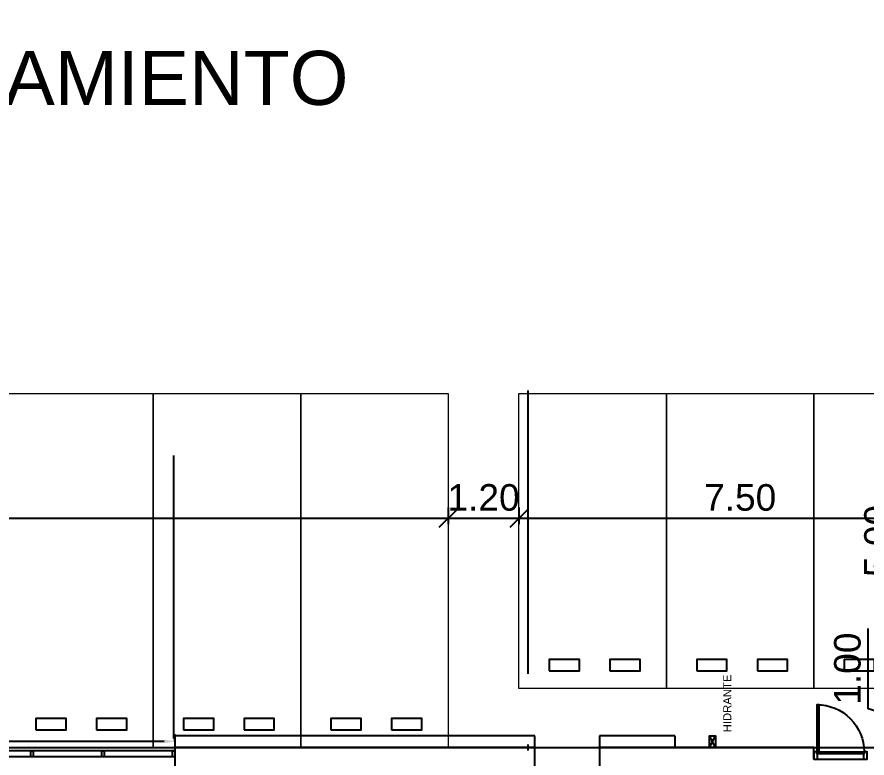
# Model space of a CAD drawing. Header units: metres. Extents: x 0 to 8715937, y -236336 to 216.
# Drawn here: x 161.99 to 176.4, y 106.95 to 119.51 of the extents above; entities that cross this region are included whole.
import ezdxf

# ---------------------------------------------------------------- set-up
doc = ezdxf.new("R2010")
doc.units = ezdxf.units.M
doc.header["$MEASUREMENT"] = 0
doc.header["$PDMODE"] = 3
doc.linetypes.add('ACAD_ISO10W100', pattern=[18, 12, -3, 0, -3])
for name, color, linetype in [('0-BLOCK-ARQUITECTURA', 7, 'Continuous'), ('0-BLOCK-COCHERAS', 7, 'Continuous'), ('0-BLOCK-ESTRUCTURA', 7, 'Continuous'), ('1', 7, 'Continuous'), ('CARP', 3, 'Continuous'), ('CARPINTERIA', 3, 'Continuous'), ('CARPINTERIA II', 7, 'Continuous'), ('CARPINTERIA III', 252, 'Continuous'), ('COCHERAS', 251, 'Continuous'), ('COTAS ESTACIONAMIENTO', 2, 'Continuous'), ('COTAS INTERIORES', 2, 'Continuous'), ('EJES', 251, 'ACAD_ISO10W100'), ('MURO', 4, 'Continuous'), ('TEXTO', 7, 'Continuous')]:
    doc.layers.add(name, color=color, linetype=linetype)
doc.styles.add('AR', font='arial.ttf')
doc.styles.add('ARIAL', font='arial.ttf')
doc.dimstyles.new('CotaLoc0', dxfattribs={"dimtxt": 0.23, "dimasz": 0.18, "dimexe": 0.12, "dimexo": 0.37, "dimgap": 0.07, "dimtad": 1, "dimzin": 0, "dimdsep": 46, "dimtxsty": 'AR', "dimcen": 0.9, "dimclrd": 251, "dimclre": 251, "dimadec": 0, "dimazin": 0, "dimtfac": 1, "dimtofl": 0, "dimtmove": 1, "dimatfit": 3, "dimfxl": 0.18, "dimtolj": 1, "dimtzin": 0, "dimarcsym": 1})
doc.dimstyles.new('DIARCO-01', dxfattribs={"dimtxt": 0.45, "dimasz": 0.3, "dimexe": 0.1, "dimexo": 0.18, "dimgap": 0.12, "dimtad": 1, "dimzin": 0, "dimdsep": 46, "dimtxsty": 'AR', "dimblk": 'OBLIQUE', "dimcen": 0.09, "dimclrd": 52, "dimclre": 251, "dimclrt": 256, "dimadec": 0, "dimazin": 0, "dimtfac": 1, "dimtofl": 0, "dimtmove": 1, "dimatfit": 3, "dimldrblk": 'OBLIQUE', "dimfxl": 0.18, "dimtolj": 1, "dimtzin": 0, "dimarcsym": 1})

# ---------------------------------------------------------------- blocks, each defined once
blk = doc.blocks.new('_Oblique')
at = {"layer": '1', "color": 0, "lineweight": -2}
blk.add_line((-0.5, -0.5), (0.5, 0.5), dxfattribs=at)
blk = doc.blocks.new('*D119')
at = {"layer": 'COTAS ESTACIONAMIENTO', "color": 251, "lineweight": -2, "transparency": 16777216}
for p, q in [((56.58, 111.196), (56.58, 110.916)), ((81.58, 111.196), (81.58, 110.916))]:
    blk.add_line(p, q, dxfattribs=at)
at = {"layer": 'COTAS ESTACIONAMIENTO', "color": 52, "lineweight": -2, "transparency": 16777216}
blk.add_line((56.58, 111.016), (81.58, 111.016), dxfattribs=at)
at = {"layer": 'Defpoints', "color": 0, "transparency": 16777216}
for p in [(56.58, 113.13), (81.58, 113.13), (81.58, 111.016)]:
    blk.add_point(p, dxfattribs=at)
at = {"layer": 'COTAS ESTACIONAMIENTO', "color": 52, "lineweight": -2, "transparency": 16777216, "xscale": 0.3, "yscale": 0.3, "zscale": 0.3, "rotation": 180}
blk.add_blockref('_Oblique', (56.58, 111.016), dxfattribs=at)
at = {"layer": 'COTAS ESTACIONAMIENTO', "color": 52, "lineweight": -2, "transparency": 16777216, "xscale": 0.3, "yscale": 0.3, "zscale": 0.3}
blk.add_blockref('_Oblique', (81.58, 111.016), dxfattribs=at)
at = {"layer": 'COTAS ESTACIONAMIENTO', "transparency": 16777216, "insert": (69.08, 111.366), "char_height": 0.45, "attachment_point": 5, "style": 'AR'}
blk.add_mtext('\\A1;25.00', dxfattribs=at)
blk = doc.blocks.new('*D124')
at = {"layer": 'COTAS ESTACIONAMIENTO', "color": 251, "lineweight": -2, "transparency": 16777216}
for p, q in [((89.389, 113.13), (89.109, 113.13)), ((89.389, 108.13), (89.109, 108.13))]:
    blk.add_line(p, q, dxfattribs=at)
at = {"layer": 'COTAS ESTACIONAMIENTO', "color": 52, "lineweight": -2, "transparency": 16777216}
blk.add_line((89.209, 108.13), (89.209, 113.13), dxfattribs=at)
at = {"layer": 'Defpoints', "color": 0, "transparency": 16777216}
for p in [(89.209, 113.13), (90.28, 113.13), (90.28, 108.13)]:
    blk.add_point(p, dxfattribs=at)
at = {"layer": 'COTAS ESTACIONAMIENTO', "color": 52, "lineweight": -2, "transparency": 16777216, "xscale": 0.3, "yscale": 0.3, "zscale": 0.3}
for p, rotation in [((89.209, 113.13), 90), ((89.209, 108.13), 270)]:
    blk.add_blockref('_Oblique', p, dxfattribs=dict(at, rotation=rotation))
at = {"layer": 'COTAS ESTACIONAMIENTO', "transparency": 16777216, "insert": (88.86, 110.63), "char_height": 0.45, "attachment_point": 5, "rotation": 90, "style": 'AR'}
blk.add_mtext('\\A1;5.00', dxfattribs=at)
blk = doc.blocks.new('*D125')
at = {"layer": 'COTAS ESTACIONAMIENTO', "color": 52, "lineweight": -2, "transparency": 16777216}
for p, q in [((88.7, 107.783), (88.7, 109.148)), ((89.209, 108.13), (89.209, 107.13)), ((89.209, 107.63), (88.7, 107.783))]:
    blk.add_line(p, q, dxfattribs=at)
at = {"layer": 'COTAS ESTACIONAMIENTO', "color": 251, "lineweight": -2, "transparency": 16777216}
for p, q in [((89.389, 108.13), (89.109, 108.13)), ((89.389, 107.13), (89.109, 107.13))]:
    blk.add_line(p, q, dxfattribs=at)
at = {"layer": 'Defpoints', "color": 0, "transparency": 16777216}
for p in [(90.28, 108.13), (89.209, 107.13), (90.28, 107.13)]:
    blk.add_point(p, dxfattribs=at)
at = {"layer": 'COTAS ESTACIONAMIENTO', "color": 52, "lineweight": -2, "transparency": 16777216, "xscale": 0.3, "yscale": 0.3, "zscale": 0.3}
for p, rotation in [((89.209, 108.13), 90), ((89.209, 107.13), 270)]:
    blk.add_blockref('_Oblique', p, dxfattribs=dict(at, rotation=rotation))
at = {"layer": 'COTAS ESTACIONAMIENTO', "transparency": 16777216, "insert": (88.35, 108.466), "char_height": 0.45, "attachment_point": 5, "rotation": 90, "style": 'AR'}
blk.add_mtext('\\A1;1.00', dxfattribs=at)
blk = doc.blocks.new('Cochera 5 mts')
at = {"lineweight": 0}
blk.add_lwpolyline([(0, 0), (-2.5, 0), (-2.5, 5), (0, 5)], close=True, dxfattribs=at)
for points in [[(-1.987, 0.3), (-1.475, 0.3), (-1.475, 0.488), (-1.987, 0.488)], [(-0.959, 0.3), (-0.447, 0.3), (-0.447, 0.488), (-0.959, 0.488)]]:
    blk.add_lwpolyline(points, close=True)
blk = doc.blocks.new('*D126')
at = {"layer": 'COTAS ESTACIONAMIENTO', "color": 251, "lineweight": -2, "transparency": 16777216}
for p, q in [((82.78, 111.196), (82.78, 110.916)), ((90.28, 111.196), (90.28, 110.916))]:
    blk.add_line(p, q, dxfattribs=at)
at = {"layer": 'COTAS ESTACIONAMIENTO', "color": 52, "lineweight": -2, "transparency": 16777216}
blk.add_line((82.78, 111.016), (90.28, 111.016), dxfattribs=at)
at = {"layer": 'Defpoints', "color": 0, "transparency": 16777216}
for p in [(82.78, 113.13), (90.28, 113.13), (90.28, 111.016)]:
    blk.add_point(p, dxfattribs=at)
at = {"layer": 'COTAS ESTACIONAMIENTO', "color": 52, "lineweight": -2, "transparency": 16777216, "xscale": 0.3, "yscale": 0.3, "zscale": 0.3, "rotation": 180}
blk.add_blockref('_Oblique', (82.78, 111.016), dxfattribs=at)
at = {"layer": 'COTAS ESTACIONAMIENTO', "color": 52, "lineweight": -2, "transparency": 16777216, "xscale": 0.3, "yscale": 0.3, "zscale": 0.3}
blk.add_blockref('_Oblique', (90.28, 111.016), dxfattribs=at)
at = {"layer": 'COTAS ESTACIONAMIENTO', "transparency": 16777216, "insert": (86.53, 111.366), "char_height": 0.45, "attachment_point": 5, "style": 'AR'}
blk.add_mtext('\\A1;7.50', dxfattribs=at)
blk = doc.blocks.new('Cochera 6 mts')
at = {"lineweight": 0}
blk.add_lwpolyline([(0, 0), (2.5, 0), (2.5, -6), (0, -6)], close=True, dxfattribs=at)
for points in [[(0.959, -0.3), (0.447, -0.3), (0.447, -0.488), (0.959, -0.488)], [(1.987, -0.3), (1.475, -0.3), (1.475, -0.488), (1.987, -0.488)]]:
    blk.add_lwpolyline(points, close=True)
blk = doc.blocks.new('*D134')
at = {"layer": 'COTAS ESTACIONAMIENTO', "color": 251, "lineweight": -2, "transparency": 16777216}
for p, q in [((81.58, 111.196), (81.58, 110.916)), ((82.78, 111.196), (82.78, 110.916))]:
    blk.add_line(p, q, dxfattribs=at)
at = {"layer": 'COTAS ESTACIONAMIENTO', "color": 52, "lineweight": -2, "transparency": 16777216}
blk.add_line((81.58, 111.016), (82.78, 111.016), dxfattribs=at)
at = {"layer": 'Defpoints', "color": 0, "transparency": 16777216}
for p in [(81.58, 113.13), (82.78, 113.13), (82.78, 111.016)]:
    blk.add_point(p, dxfattribs=at)
at = {"layer": 'COTAS ESTACIONAMIENTO', "color": 52, "lineweight": -2, "transparency": 16777216, "xscale": 0.3, "yscale": 0.3, "zscale": 0.3, "rotation": 180}
blk.add_blockref('_Oblique', (81.58, 111.016), dxfattribs=at)
at = {"layer": 'COTAS ESTACIONAMIENTO', "color": 52, "lineweight": -2, "transparency": 16777216, "xscale": 0.3, "yscale": 0.3, "zscale": 0.3}
blk.add_blockref('_Oblique', (82.78, 111.016), dxfattribs=at)
at = {"layer": 'COTAS ESTACIONAMIENTO', "transparency": 16777216, "insert": (82.18, 111.366), "char_height": 0.45, "attachment_point": 5, "style": 'AR'}
blk.add_mtext('\\A1;1.20', dxfattribs=at)
blk = doc.blocks.new('Puerta Interior_88', base_point=(4856027, 87357))
at = {"layer": 'CARPINTERIA', "linetype": 'Continuous', "ltscale": 0.001}
for points in [[(4855637, 87232), (4855577, 87232), (4855577, 87357), (4855627, 87357), (4855627, 87322), (4855637, 87322), (4855637, 87232)], [(4856417, 87322), (4856427, 87322), (4856427, 87357), (4856477, 87357), (4856477, 87232), (4856417, 87232), (4856417, 87322), (4856427, 87322)]]:
    blk.add_lwpolyline(points, dxfattribs=at)
at = {"layer": 'CARPINTERIA II', "color": 7, "linetype": 'Continuous'}
blk.add_lwpolyline([(4856387, 88157), (4856427, 88157), (4856427, 87357), (4856387, 87357)], close=True, dxfattribs=at)
at = {"layer": 'CARPINTERIA III', "linetype": 'Continuous'}
blk.add_lwpolyline([(4856427, 88157, 0.414214), (4855627, 87357)], format="xyb", dxfattribs=at)
for points in [[(4856427, 87357), (4855627, 87357)], [(4855627, 87322), (4856427, 87322)], [(4856427, 87232), (4855627, 87232)]]:
    blk.add_lwpolyline(points, dxfattribs=at)
blk = doc.blocks.new('DPM-ARQUITECTURA')
for p, q in [((86.009, 107.129), (86.109, 107.329)), ((86.109, 107.129), (86.009, 107.329))]:
    blk.add_line(p, q)
blk.add_lwpolyline([(86.009, 107.129), (86.009, 107.329), (86.109, 107.329), (86.109, 107.129)], close=True)
at = {"layer": 'CARP', "color": 251}
for p, q in [((76.948, 107.07), (56.508, 107.07)), ((76.948, 106.97), (56.508, 106.97))]:
    blk.add_line(p, q, dxfattribs=at)
at = {"layer": 'CARP', "color": 2}
for points in [[(74.548, 107.07), (74.548, 106.97), (74.508, 106.97), (74.508, 107.07)], [(75.748, 107.07), (75.748, 106.97), (75.708, 106.97), (75.708, 107.07)], [(76.948, 107.07), (76.948, 106.97), (76.908, 106.97), (76.908, 107.07)]]:
    blk.add_lwpolyline(points, close=True, dxfattribs=at)
at = {"layer": 'MURO', "ltscale": 0.1}
for p, q in [((83.048, 107.329), (76.948, 107.329)), ((76.948, 107.329), (76.948, 107.13)), ((83.048, 106.729), (83.048, 107.329)), ((84.148, 107.329), (84.148, 103.129)), ((85.424, 107.329), (84.148, 107.329)), ((85.424, 107.329), (85.424, 107.13)), ((76.948, 107.129), (76.948, 106.73)), ((83.048, 107.129), (76.948, 107.129)), ((87.78, 107.129), (84.148, 107.129)), ((87.78, 106.929), (87.78, 107.129))]:
    blk.add_line(p, q, dxfattribs=at)
at = {"layer": 'CARPINTERIA', "xscale": -0.001000000163912774, "yscale": 0.001000000163912774, "zscale": 0.001000000163912774}
blk.add_blockref('Puerta Interior_88', (88.23, 107.054), dxfattribs=at)
at = {"layer": 'TEXTO', "style": 'ARIAL'}
blk.add_text('HIDRANTE', height=0.1375, rotation=89.9847, dxfattribs=at).set_placement((86.38, 107.385))
blk = doc.blocks.new('DPM-ESTRUCTURA')
at = {"layer": 'EJES', "ltscale": 0.4}
for p, q in [((82.928, 113.18), (82.928, 41.58)), ((76.928, 41.58), (76.928, 112.33))]:
    blk.add_line(p, q, dxfattribs=at)
blk = doc.blocks.new('*D169')
at = {"layer": 'COTAS INTERIORES', "color": 251, "lineweight": -2, "ltscale": 0.1, "transparency": 16777216}
for p, q in [((144.248, 107.232), (144.248, 107.352)), ((164.668, 107.232), (164.668, 107.352)), ((164.488, 107.232), (144.428, 107.232))]:
    blk.add_line(p, q, dxfattribs=at)
at = {"layer": 'COTAS INTERIORES', "color": 251, "ltscale": 0.1, "transparency": 16777216}
for points in [[(144.428, 107.262), (144.428, 107.202), (144.248, 107.232)], [(164.488, 107.262), (164.488, 107.202), (164.668, 107.232)]]:
    blk.add_solid(points, dxfattribs=at)
at = {"layer": 'Defpoints', "color": 0, "ltscale": 0.1, "transparency": 16777216}
for p in [(144.248, 107.232), (144.248, 107.07), (164.668, 107.129)]:
    blk.add_point(p, dxfattribs=at)
at = {"layer": 'COTAS INTERIORES', "color": 0, "ltscale": 0.1, "transparency": 16777216, "insert": (154.458, 107.42), "char_height": 0.23, "attachment_point": 5, "style": 'AR'}
blk.add_mtext('\\A1;20.42', dxfattribs=at)
blk = doc.blocks.new('DPM-COCHERAS')
at = {"layer": 'COCHERAS', "ltscale": 0.1}
blk.add_lwpolyline([(0, 102.13), (21.88, 102.13), (21.88, 107.13), (90.28, 107.13), (90.28, 127.13), (0, 127.13)], close=True, dxfattribs=at)
at = {"layer": 'COCHERAS', "rotation": 180}
for p in [(76.58, 107.13), (79.08, 107.13), (81.58, 107.13)]:
    blk.add_blockref('Cochera 6 mts', p, dxfattribs=at)
at = {"layer": 'COCHERAS'}
for p in [(85.28, 108.13), (87.78, 108.13), (90.28, 108.13)]:
    blk.add_blockref('Cochera 5 mts', p, dxfattribs=at)
at = {"layer": 'TEXTO', "style": 'ARIAL'}
blk.add_text('PLAYA DE ESTACIONAMIENTO', height=0.91653, dxfattribs=at).set_placement((60.896, 118.024))
at = {"layer": 'COTAS ESTACIONAMIENTO'}
for base, p2, picture, middle in [((89.209, 113.13), (90.28, 113.13), '*D124', (88.86, 110.63)), ((89.209, 107.13), (90.28, 107.13), '*D125', (88.35, 107.903))]:
    dim = blk.add_linear_dim(base=base, p1=(90.28, 108.13), p2=p2, angle=90, dimstyle='DIARCO-01', override={"dimfxlon": 1}, dxfattribs=at)
    dim.commit()
    dim.dimension.update_dxf_attribs({"geometry": picture, "text_midpoint": middle})
for base, p1, p2, picture, middle in [((81.58, 111.016), (56.58, 113.13), (81.58, 113.13), '*D119', (69.08, 111.366)), ((90.28, 111.016), (82.78, 113.13), (90.28, 113.13), '*D126', (86.53, 111.366))]:
    dim = blk.add_linear_dim(base=base, p1=p1, p2=p2, dimstyle='DIARCO-01', override={"dimfxlon": 1}, dxfattribs=at)
    dim.commit()
    dim.dimension.update_dxf_attribs({"geometry": picture, "text_midpoint": middle})
dim = blk.add_linear_dim(base=(82.78, 111.016), p1=(81.58, 113.13), p2=(82.78, 113.13), dimstyle='DIARCO-01', override={"dimfxlon": 1}, dxfattribs=at)
dim.commit()
dim.dimension.update_dxf_attribs({"geometry": '*D134', "text_midpoint": (82.18, 111.016), "dimtype": 128})

msp = doc.modelspace()

# ---------------------------------------------------------------- block references
at = {"layer": '0-BLOCK-ARQUITECTURA'}
msp.add_blockref('DPM-ARQUITECTURA', (87.72, 0), dxfattribs=at)
at = {"layer": '0-BLOCK-COCHERAS'}
msp.add_blockref('DPM-COCHERAS', (87.72, 0), dxfattribs=at)
at = {"layer": '0-BLOCK-ESTRUCTURA', "ltscale": 0.1}
msp.add_blockref('DPM-ESTRUCTURA', (87.72, 0), dxfattribs=at)

# ---------------------------------------------------------------- dimensions: what is measured, and where the dimension line sits
at = {"layer": 'COTAS INTERIORES', "ltscale": 0.1}
dim = msp.add_linear_dim(base=(144.248, 107.232), p1=(164.668, 107.129), p2=(144.248, 107.07), dimstyle='CotaLoc0', override={"dimfxlon": 1}, dxfattribs=at)
dim.commit()
dim.dimension.update_dxf_attribs({"geometry": '*D169', "text_midpoint": (154.458, 107.42)})

doc.saveas('drawing.dxf')
